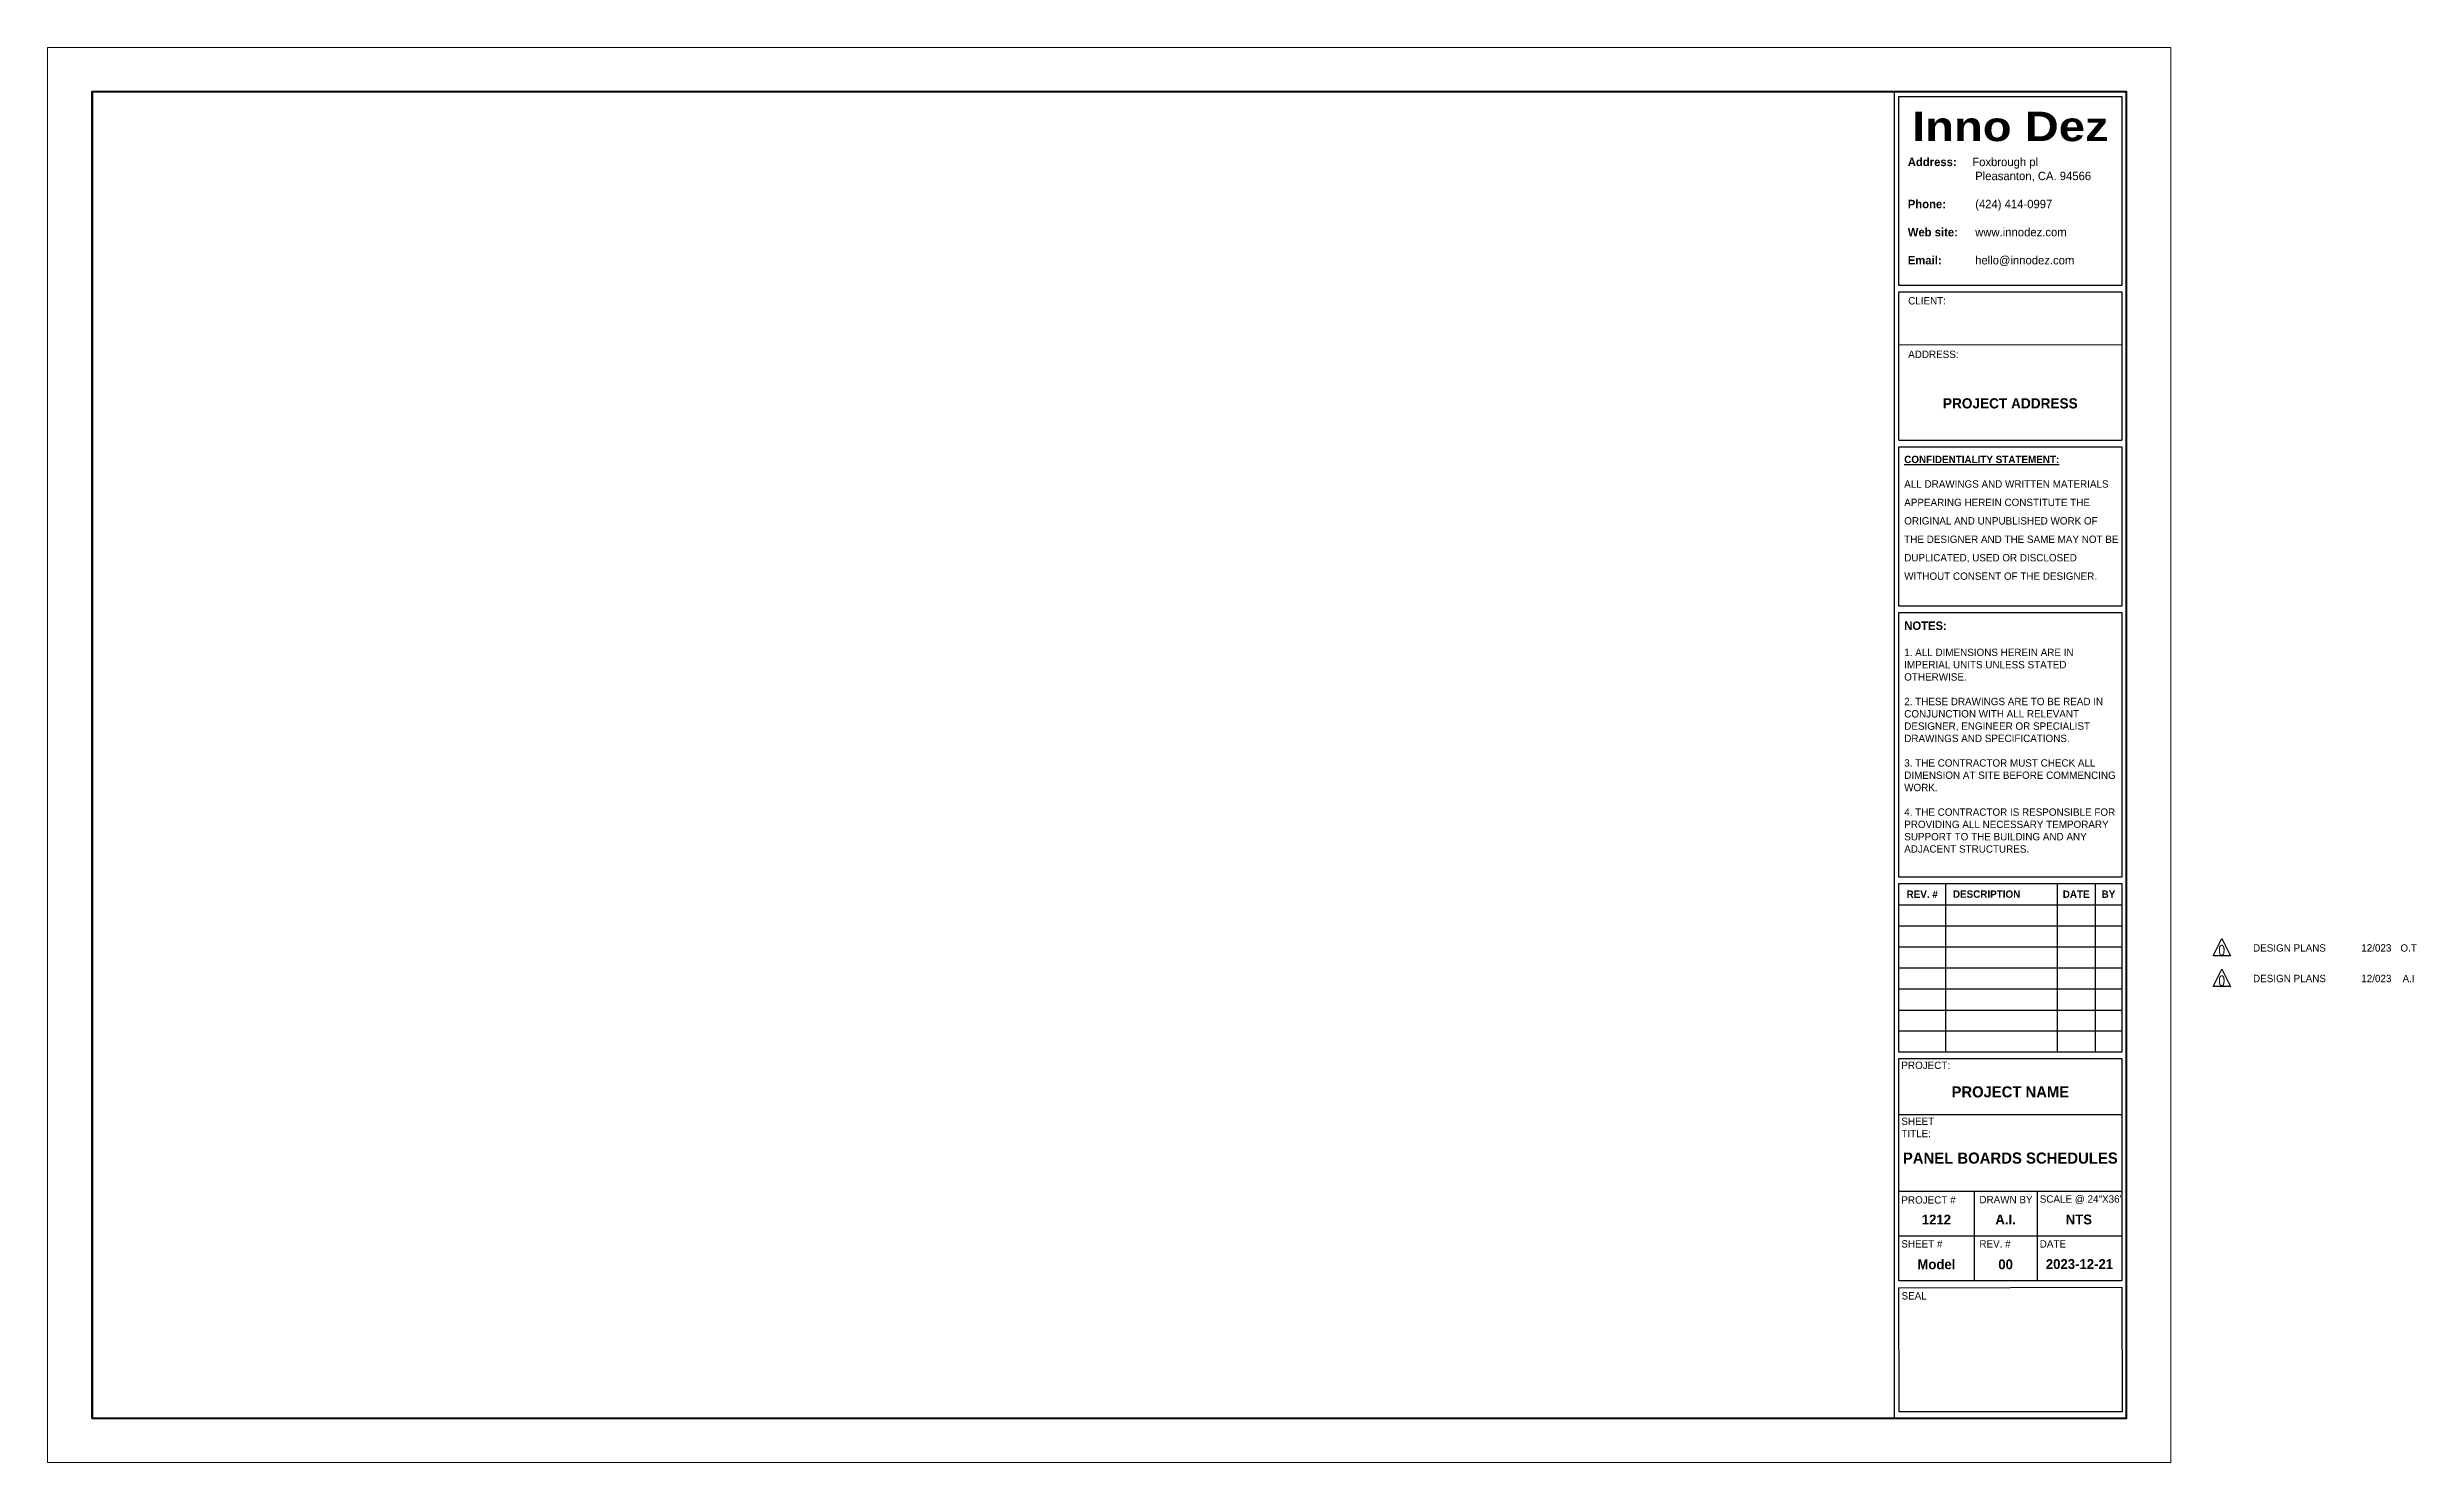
# Paper-space layout 'E 3' of a CAD drawing. Header units: inches. Extents: x -40 to 0.2, y 79.6 to 103.6.
# The model-space entities are those that its viewports show. They can reach past a viewport. Long polylines and large blocks are cut down to what shows.
import ezdxf
from ezdxf.enums import TextEntityAlignment as Align

# ---------------------------------------------------------------- set-up
doc = ezdxf.new("R2010")
doc.units = ezdxf.units.IN
doc.header["$MEASUREMENT"] = 0
doc.layers.get('Defpoints').update_dxf_attribs({"color": 104})
doc.layers.add('E-TEXT', color=7, linetype='Continuous', lineweight=25)
doc.styles.add('123', font='ariblk.ttf')
doc.styles.add('Arial_1', font='arial.ttf', dxfattribs={"width": 0.8, "height": 4.5})
doc.styles.add('Arial_5', font='arial.ttf', dxfattribs={"height": 0.09375})
doc.styles.add('BOO', font='GOTHIC.TTF', dxfattribs={"height": 6})
doc.styles.add('Century Gothic_B', font='GOTHICB.TTF', dxfattribs={"height": 6.659722})
doc.styles.add('MtXpl_Century_Gothic_1', font='GOTHIC.TTF')
doc.styles.get("Standard").update_dxf_attribs({"font": 'arial.ttf'})
doc.styles.add('TITLE', font='arialbd.ttf')

# ---------------------------------------------------------------- blocks, each defined once
blk = doc.blocks.new('TBLOCK')
for p, q in [((31.386, 19.855), (35.165, 19.855)), ((31.386, 17.336), (31.386, 19.855)), ((35.165, 19.855), (35.165, 17.336)), ((31.386, 17.336), (35.165, 17.336)), ((35.165, 17.336), (35.165, 17.336)), ((31.386, 6.961), (31.386, 9.818)), ((31.386, 9.818), (35.165, 9.818)), ((32.178, 9.818), (32.178, 6.961)), ((34.071, 9.818), (34.071, 6.961)), ((34.715, 9.818), (34.715, 6.961)), ((35.165, 9.818), (35.165, 6.961)), ((35.165, 7.318), (31.386, 7.318)), ((35.165, 6.961), (31.386, 6.961))]:
    blk.add_line(p, q)
at = {"lineweight": 60}
blk.add_lwpolyline([(0.752, 0.752), (35.248, 0.752), (35.248, 23.248), (0.752, 23.248)], close=True, dxfattribs=at)
for points in [[(31.312, 23.248), (35.248, 23.248), (35.248, 0.752), (31.312, 0.752)], [(31.386, 23.165), (35.165, 23.165), (35.165, 19.964), (31.386, 19.964)], [(31.386, 17.228), (35.165, 17.228), (35.165, 14.525), (31.386, 14.525)], [(31.386, 14.417), (35.165, 14.417), (35.165, 9.927), (31.386, 9.927)], [(31.386, 6.852), (35.165, 6.852), (35.165, 3.085), (31.386, 3.085)], [(31.386, 2.964), (35.165, 2.976), (35.17, 0.86), (31.391, 0.86)]]:
    blk.add_lwpolyline(points, close=True)
at = {"linetype": 'ByBlock', "lineweight": 0}
blk.add_lwpolyline([(31.386, 18.958), (35.165, 18.958)], dxfattribs=at)
for points in [[(31.386, 9.461), (35.165, 9.461)], [(31.386, 9.104), (35.165, 9.104)], [(31.386, 8.747), (35.165, 8.747)], [(31.386, 8.39), (35.165, 8.39)], [(31.386, 8.032), (35.165, 8.032)], [(31.386, 7.675), (35.165, 7.675)], [(31.386, 5.904), (35.165, 5.904)], [(31.386, 4.606), (35.165, 4.606)], [(32.661, 4.606), (32.661, 3.845)], [(33.731, 4.606), (33.731, 3.845)], [(31.386, 3.845), (35.165, 3.845)], [(32.661, 3.845), (32.661, 3.085)], [(33.731, 3.845), (33.731, 3.085)]]:
    blk.add_lwpolyline(points)
at = {"layer": 'Defpoints', "color": 1, "lineweight": 5}
blk.add_lwpolyline([(0, 0), (36, 0), (36, 24), (0, 24)], close=True, dxfattribs=at)
for s, insert, char_height, width, attachment_point, style in [('Inno {\\C116;\\c3434259;Dez}', (33.276, 22.656), 0.5, 3.77936, 5, '123'), ('\\pxl1;{\\fCentury Gothic|b1|i0|c0|p34;DESCRIPTION}', (32.178, 9.64), 0.125, 1.8929, 4, 'MtXpl_Century_Gothic_1'), ('PROJECT:', (31.429, 6.8), 0.125, 0.80482, 1, 'MtXpl_Century_Gothic_1'), ('SHEET TITLE:', (31.429, 5.851), 0.125, 0.92848, 1, 'MtXpl_Century_Gothic_1'), ('PROJECT #', (31.429, 4.517), 0.125, 1.13059, 1, 'MtXpl_Century_Gothic_1'), ('DRAWN BY', (32.752, 4.523), 0.125, 0.96644, 1, 'MtXpl_Century_Gothic_1'), ('SCALE @ 24"X36"', (33.775, 4.533), 0.125, 1.37158, 1, 'MtXpl_Century_Gothic_1'), ('{\\fCentury Gothic|b1|i0|c0|p34;1212}', (32.023, 4.122), 0.16667, 1.27489, 5, 'BOO'), ('{\\fCentury Gothic|b1|i0|c0|p34;A.I.}', (33.196, 4.122), 0.16667, 1.07063, 5, 'BOO'), ('SHEET #', (31.429, 3.772), 0.125, 0.77384, 1, 'MtXpl_Century_Gothic_1'), ('REV. #', (32.752, 3.772), 0.125, 0.84815, 1, 'MtXpl_Century_Gothic_1'), ('DATE', (33.775, 3.772), 0.125, 1.27222, 1, 'MtXpl_Century_Gothic_1'), ('{\\fCentury Gothic|b1|i0|c0|p34;00}', (33.196, 3.361), 0.16667, 1.07063, 5, 'BOO'), ('SEAL', (31.432, 2.891), 0.125, 1.23328, 1, 'MtXpl_Century_Gothic_1')]:
    blk.add_mtext(s, dxfattribs=dict(insert=insert, char_height=char_height, width=width, attachment_point=attachment_point, style=style))
at = {"color": 2, "insert": (31.538, 22.129), "char_height": 0.14286, "width": 3.45939, "attachment_point": 1, "style": 'Arial_5'}
blk.add_mtext('{\\fCentury Gothic|b1|i0|c0|p34;\\C256;Address:     \\fCentury Gothic|b0|i0|c0|p34;Foxbrough pl \\P^I     ^IPleasanton, CA. 94566\\P  \\P\\fCentury Gothic|b1|i0|c0|p34;Phone:    ^I\\fCentury Gothic|b0|i0|c0|p34;(424) 414-0997\\P\\P\\fCentury Gothic|b1|i0|c0|p34;Web site: ^I\\fCentury Gothic|b0|i0|c0|p34;www.innodez.com\\P\\P\\fCentury Gothic|b1|i0|c0|p34;Email:       ^I\\fCentury Gothic|b0|i0|c0|p34;hello@innodez.com}', dxfattribs=at)
at = {"color": 2, "char_height": 0.125, "attachment_point": 1, "style": 'Century Gothic_B'}
for s, width, gutter_width, heights, insert in [('{\\fCentury Gothic|b0|i0|c0|p34;\\C256;CLIENT:}', 0.41588, 0.893, [0], (31.545, 19.765)), ('{\\fCentury Gothic|b0|i0|c0|p34;\\C256;ADDRESS:}', 146.02075, 0.893, [0], (31.545, 18.857)), ('{\\L\\C256;CONFIDENTIALITY STATEMENT:\\P\\pxqc;\\fCentury Gothic|b0|i0|c0|p34;\\l\\P\\psm1.5,q*;ALL DRAWINGS AND WRITTEN MATERIALS APPEARING HEREIN CONSTITUTE THE ORIGINAL AND UNPUBLISHED WORK OF THE DESIGNER AND THE SAME MAY NOT BE DUPLICATED, USED OR DISCLOSED WITHOUT CONSENT OF THE DESIGNER. }', 3.64659, 0.885, [2.55], (31.478, 17.075))]:
    blk.add_mtext_dynamic_manual_height_columns(s, width=width, gutter_width=gutter_width, heights=heights, dxfattribs=dict(at, insert=insert))
at = {"color": 3}
for s, insert, char_height, width, attachment_point, style in [('\\pxqc;{\\fCentury Gothic|b1|i0|c0|p34;PROJECT ADDRESS}', (33.276, 17.962), 0.17275, 3.77936, 5, 'BOO'), ('\\pxsm1;{\\fCentury Gothic|b0|i0|c0|p34;\\H0.01877x;1. ALL DIMENSIONS HEREIN ARE IN IMPERIAL UNITS UNLESS STATED OTHERWISE.\\P\\P2. THESE DRAWINGS ARE TO BE READ IN CONJUNCTION WITH ALL RELEVANT DESIGNER, ENGINEER OR SPECIALIST DRAWINGS AND SPECIFICATIONS.\\P\\P3. THE CONTRACTOR MUST CHECK ALL DIMENSION AT SITE BEFORE COMMENCING WORK.\\P\\P4. THE CONTRACTOR IS RESPONSIBLE FOR PROVIDING ALL NECESSARY TEMPORARY SUPPORT TO THE BUILDING AND ANY ADJACENT STRUCTURE\\H0.99998x;S.}', (31.478, 13.803), 6.659722, 3.61333, 1, 'Century Gothic_B'), ('{\\fCentury Gothic|b1|i0|c0|p34;PROJECT NAME}', (33.276, 6.286), 0.1875, 3.77936, 5, 'BOO')]:
    blk.add_mtext(s, dxfattribs=dict(at, insert=insert, char_height=char_height, width=width, attachment_point=attachment_point, style=style))
at = {"color": 2, "insert": (31.478, 14.264), "char_height": 0.14281, "attachment_point": 1}
blk.add_mtext_dynamic_manual_height_columns('{\\fCentury Gothic|b1|i0|c0|p34;\\C256;NOTES:}', width=146.02075, gutter_width=0.893, heights=[0], dxfattribs=at)
at = {"char_height": 0.125, "attachment_point": 5, "style": 'MtXpl_Century_Gothic_1'}
for s, insert in [('{\\fCentury Gothic|b1|i0|c0|p34;REV. #}', (31.782, 9.64)), ('{\\fCentury Gothic|b1|i0|c0|p34;DATE}', (34.393, 9.64)), ('{\\fCentury Gothic|b1|i0|c0|p34;BY}', (34.94, 9.64))]:
    blk.add_mtext(s, dxfattribs=dict(at, insert=insert))
blk = doc.blocks.new('A$C3681ba54')
blk.add_lwpolyline([(0, 0.242), (0, 0.242), (0.182, -0.121), (-0.182, -0.121)], close=True)
at = {"style": 'Arial_1', "width": 0.8}
blk.add_attdef('?', text='', height=0.225, dxfattribs=at).set_placement((0, 0), align=Align.MIDDLE_CENTER)
blk = doc.blocks.new('A$Cba0dbca3')
at = {"xscale": 0.81, "yscale": 0.81, "zscale": 0.81}
blk.add_blockref('A$C3681ba54', (0.386, -0.216), dxfattribs=at).add_auto_attribs({'?': '0'})
at = {"insert": (0.792, -0.179), "char_height": 0.125, "width": 1.8929, "attachment_point": 4, "style": 'MtXpl_Century_Gothic_1'}
blk.add_mtext('\\pxl1;DESIGN PLANS', dxfattribs=at)
at = {"char_height": 0.125, "attachment_point": 5, "style": 'MtXpl_Century_Gothic_1'}
for s, insert in [('12/023', (3.007, -0.179)), ('O.T', (3.554, -0.179))]:
    blk.add_mtext(s, dxfattribs=dict(at, insert=insert))
blk = doc.blocks.new('A$Ce77eee6b')
at = {"xscale": 0.81, "yscale": 0.81, "zscale": 0.81}
blk.add_blockref('A$C3681ba54', (0.386, -0.216), dxfattribs=at).add_auto_attribs({'?': '0'})
at = {"insert": (0.792, -0.179), "char_height": 0.125, "width": 1.8929, "attachment_point": 4, "style": 'MtXpl_Century_Gothic_1'}
blk.add_mtext('\\pxl1;DESIGN PLANS', dxfattribs=at)
at = {"char_height": 0.125, "attachment_point": 5, "style": 'MtXpl_Century_Gothic_1'}
for s, insert in [('12/023', (3.007, -0.179)), ('A.I', (3.554, -0.179))]:
    blk.add_mtext(s, dxfattribs=dict(at, insert=insert))

msp = doc.modelspace()

# ---------------------------------------------------------------- linework, layer by layer
at = {"layer": 'Defpoints'}
msp.add_lwpolyline([(8708.5, -3648.9), (10664.4, -3648.9), (10664.4, -5090.4), (8708.5, -5090.4)], close=True, dxfattribs=at)

psp = doc.layouts.new('E 3')

# ---------------------------------------------------------------- block references
for name, p in [('TBLOCK', (-39.97, 79.604)), ('A$Cba0dbca3', (-3.496, 88.51))]:
    psp.add_blockref(name, p)
at = {"layer": 'E-TEXT'}
psp.add_blockref('A$Ce77eee6b', (-3.496, 87.992), dxfattribs=at)

# ---------------------------------------------------------------- texts
at = {"insert": (-0.489, 88.332), "char_height": 0.125, "attachment_point": 5, "style": 'MtXpl_Century_Gothic_1'}
psp.add_mtext('12/023', dxfattribs=at)
at = {"attachment_point": 5}
for s, insert, char_height, width, style in [('{\\fCentury Gothic|b1|i0|c0|p34;PANEL BOARDS SCHEDULES}', (-6.694, 84.767), 0.18857, 3.69505, 'TITLE'), ('{\\fCentury Gothic|b1|i0|c0|p34;NTS}', (-5.532, 83.726), 0.16667, 1.41486, 'BOO'), ('{\\fCentury Gothic|b1|i0|c0|p34;Model}', (-7.947, 82.966), 0.16667, 1.27489, 'BOO'), ('{\\fCentury Gothic|b1|i0|c0|p34;2023-12-21}', (-5.522, 82.97), 0.16667, 1.43384, 'BOO')]:
    psp.add_mtext(s, dxfattribs=dict(at, insert=insert, char_height=char_height, width=width, style=style))

# ---------------------------------------------------------------- viewports
at = {"layer": 'Defpoints', "color": 2}
psp.add_viewport(center=(-23.939, 91.604), size=(30.56, 22.49663), view_center_point=(9685.205, -4369.038), view_height=1439.78401, dxfattribs=at)

doc.saveas('drawing.dxf')
